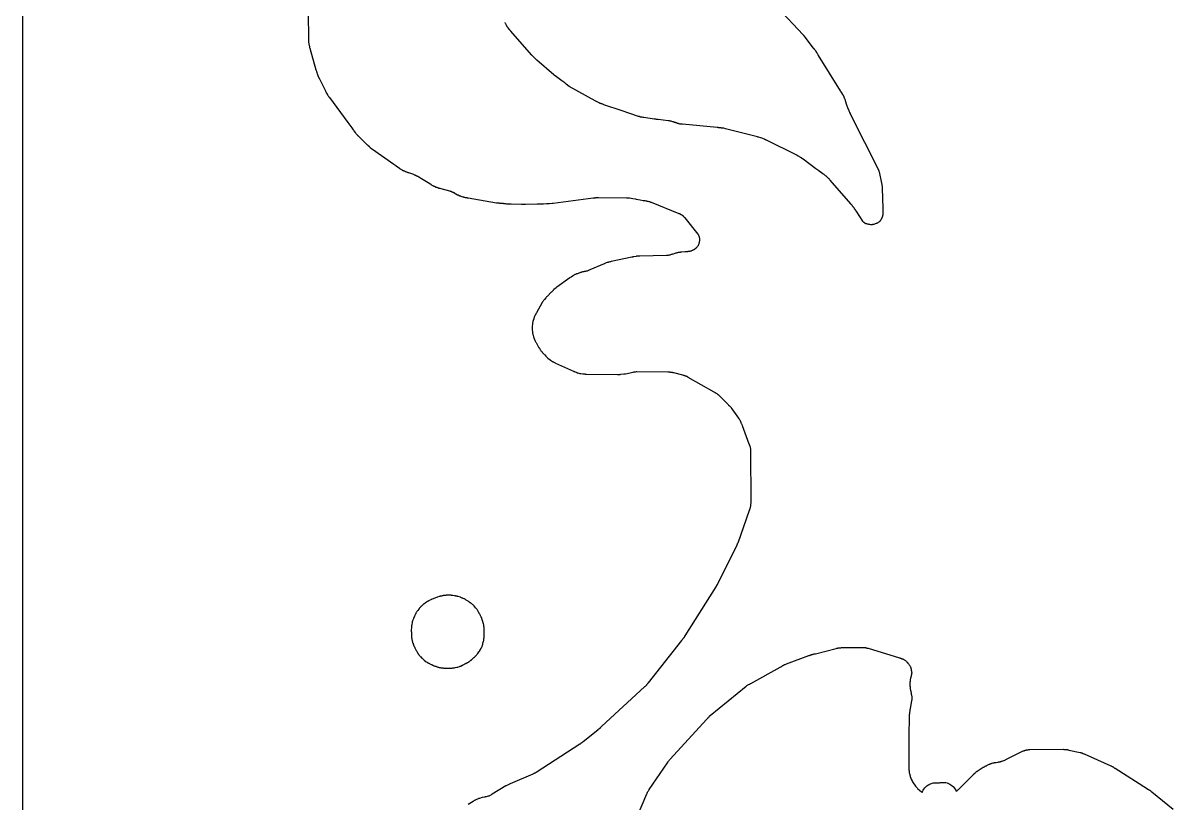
# Model space of a CAD drawing. Header units: millimetres. Extents: x 0 to 300, y 0 to 300.
# Drawn here: x -0.1 to 96.9, y 84.2 to 150 of the extents above; entities that cross this region are included whole.
import ezdxf

# ---------------------------------------------------------------- set-up
doc = ezdxf.new("R2010")
doc.units = ezdxf.units.MM
doc.layers.add('CUT', color=7, linetype='CONTINUOUS')

msp = doc.modelspace()

# ---------------------------------------------------------------- linework, layer by layer
at = {"layer": 'CUT'}
for points in [[(-0.05, 0.57), (-0.05, 299.43)], [(63.57, 151.3), (65.72, 148.99), (65.73, 148.98), (65.74, 148.98), (65.74, 148.97), (65.75, 148.96), (65.76, 148.95), (65.77, 148.95), (65.78, 148.94), (65.78, 148.93), (65.78, 148.92), (65.79, 148.92), (65.79, 148.91), (65.8, 148.91), (65.8, 148.9), (65.81, 148.89), (65.82, 148.88), (65.82, 148.87), (65.84, 148.85), (65.85, 148.84), (65.87, 148.81), (66.57, 147.89), (66.58, 147.89), (66.6, 147.86), (66.62, 147.84), (66.63, 147.83), (66.63, 147.82), (66.64, 147.81), (66.65, 147.81), (66.66, 147.8), (66.68, 147.77), (66.7, 147.74), (66.73, 147.7), (66.74, 147.69), (66.74, 147.68), (66.75, 147.67), (66.76, 147.66), (66.76, 147.65), (66.77, 147.64), (66.78, 147.63), (66.78, 147.62), (66.79, 147.6), (66.8, 147.6), (66.81, 147.59), (66.82, 147.57), (66.82, 147.56), (66.83, 147.55), (66.85, 147.52), (66.86, 147.49), (66.87, 147.49), (66.89, 147.47), (66.89, 147.46), (66.91, 147.44), (66.92, 147.41), (66.93, 147.39), (66.96, 147.33), (66.97, 147.31), (67, 147.26), (68.84, 144.29), (68.89, 144.21), (68.91, 144.18), (68.96, 144.1), (69.04, 143.97), (69.05, 143.96), (69.07, 143.93), (69.08, 143.92), (69.08, 143.91), (69.09, 143.89), (69.09, 143.88), (69.1, 143.86), (69.11, 143.85), (69.12, 143.84), (69.13, 143.82), (69.14, 143.8), (69.15, 143.77), (69.16, 143.75), (69.16, 143.74), (69.17, 143.72), (69.18, 143.71), (69.18, 143.7), (69.18, 143.69), (69.19, 143.68), (69.19, 143.67), (69.19, 143.66), (69.2, 143.64), (69.21, 143.62), (69.23, 143.58), (69.36, 143.19), (69.49, 142.8), (69.5, 142.79), (69.51, 142.77), (69.51, 142.76), (69.52, 142.74), (69.53, 142.71), (69.54, 142.69), (69.55, 142.67), (69.55, 142.65), (69.56, 142.64), (69.56, 142.63), (69.57, 142.62), (69.58, 142.59), (69.6, 142.54), (69.62, 142.48), (69.64, 142.46), (69.64, 142.45), (69.67, 142.38), (69.68, 142.35), (72.09, 137.55), (72.1, 137.53), (72.1, 137.52), (72.1, 137.51), (72.12, 137.46), (72.33, 136.49), (72.34, 136.44), (72.34, 136.43), (72.34, 136.37), (72.35, 136.3), (72.37, 136.25), (72.37, 136.24), (72.37, 136.21), (72.38, 136.12), (72.38, 136.08), (72.38, 136.06), (72.43, 134.35), (72.43, 134.23), (72.43, 134.18), (72.44, 134.09), (72.44, 133.92), (72.43, 133.83), (72.43, 133.79), (72.42, 133.77), (72.42, 133.74), (72.41, 133.72), (72.41, 133.71), (72.41, 133.7), (72.4, 133.68), (72.39, 133.65), (72.39, 133.64), (72.38, 133.63), (72.37, 133.62), (72.36, 133.6), (72.34, 133.55), (72.33, 133.53), (72.33, 133.52), (72.32, 133.49), (72.31, 133.48), (72.3, 133.46), (72.28, 133.42), (72.27, 133.4), (72.23, 133.33), (72.2, 133.29), (72.18, 133.28), (72.18, 133.27), (72.17, 133.26), (72.16, 133.25), (72.1, 133.21), (72.04, 133.16), (71.98, 133.13), (71.93, 133.11), (71.89, 133.09), (71.88, 133.08), (71.8, 133.05), (71.74, 133.02), (71.68, 133.01), (71.59, 132.99), (71.58, 132.99), (71.54, 132.98), (71.42, 132.98), (71.33, 132.99), (71.29, 132.99), (71.28, 132.99), (71.27, 133), (71.26, 133), (71.2, 133.02), (71.18, 133.02), (71.15, 133.03), (71.09, 133.05), (71.07, 133.05), (71.06, 133.06), (71.04, 133.06), (71.03, 133.06), (71.02, 133.06), (70.99, 133.07), (70.98, 133.08), (70.92, 133.12), (70.84, 133.18), (70.81, 133.21), (70.76, 133.25), (70.75, 133.26), (70.74, 133.27), (70.74, 133.28), (70.24, 134.07), (70.23, 134.08), (70.23, 134.09), (70.23, 134.1), (70.21, 134.11), (70.21, 134.12), (70.2, 134.12), (70.2, 134.13), (70.19, 134.14), (70.18, 134.16), (70.16, 134.19), (70.16, 134.2), (70.14, 134.22), (70.13, 134.22), (70.13, 134.23), (70.12, 134.24), (70.12, 134.25), (70.11, 134.25), (70.09, 134.3), (70.06, 134.33), (70.06, 134.34), (70.05, 134.34), (70.05, 134.35), (70.04, 134.36), (70.02, 134.41), (70.01, 134.41), (69.99, 134.43), (69.97, 134.45), (69.97, 134.46), (69.95, 134.48), (69.94, 134.49), (69.93, 134.5), (69.92, 134.51), (69.91, 134.52), (69.9, 134.53), (69.9, 134.54), (69.9, 134.55), (69.89, 134.56), (69.86, 134.61), (69.82, 134.66), (69.78, 134.7), (69.73, 134.74), (68, 136.73), (67.97, 136.78), (67.94, 136.82), (67.91, 136.84), (67.9, 136.85), (67.89, 136.86), (67.87, 136.88), (67.85, 136.89), (67.85, 136.9), (67.84, 136.91), (67.83, 136.92), (67.81, 136.94), (67.8, 136.95), (67.79, 136.95), (67.79, 136.96), (67.74, 137), (67.74, 137.01), (67.73, 137.02), (67.72, 137.02), (67.71, 137.03), (67.7, 137.04), (67.69, 137.05), (67.69, 137.06), (67.68, 137.07), (67.67, 137.08), (67.61, 137.12), (67.53, 137.18), (67.52, 137.18), (67.52, 137.19), (67.51, 137.2), (67.49, 137.21), (67.48, 137.21), (67.44, 137.24), (67.42, 137.25), (67.24, 137.38), (67.21, 137.4), (67.03, 137.53), (66.79, 137.71), (65.72, 138.51), (65.7, 138.52), (65.68, 138.53), (65.67, 138.54), (65.66, 138.54), (65.65, 138.55), (65.64, 138.56), (65.63, 138.57), (65.62, 138.58), (65.6, 138.59), (65.57, 138.62), (65.56, 138.62), (65.51, 138.66), (65.46, 138.69), (65.41, 138.71), (65.4, 138.72), (65.38, 138.73), (65.34, 138.76), (65.29, 138.78), (65.28, 138.78), (65.27, 138.79), (65.25, 138.8), (65.24, 138.8), (65.23, 138.81), (65.19, 138.84), (62.64, 140.11), (62.59, 140.13), (62.57, 140.14), (62.53, 140.15), (62.51, 140.16), (62.5, 140.16), (62.45, 140.19), (62.23, 140.28), (62.15, 140.31), (61.96, 140.36), (61.94, 140.37), (61.91, 140.38), (61.87, 140.39), (59.17, 141.08), (59.03, 141.12), (58.98, 141.13), (58.93, 141.14), (58.87, 141.14), (58.84, 141.14), (58.83, 141.14), (58.8, 141.15), (58.79, 141.15), (58.73, 141.16), (58.67, 141.16), (58.66, 141.16), (58.65, 141.16), (58.6, 141.17), (58.59, 141.17), (58.58, 141.17), (58.55, 141.18), (58.53, 141.18), (58.52, 141.18), (58.5, 141.18), (58.47, 141.19), (55.55, 141.46), (55.5, 141.46), (55.49, 141.46), (55.48, 141.46), (55.44, 141.47), (55.43, 141.47), (55.41, 141.47), (55.38, 141.47), (55.35, 141.48), (55.32, 141.48), (55.28, 141.49), (55.26, 141.49), (55.25, 141.49), (55.24, 141.5), (55.22, 141.5), (55.21, 141.5), (55.2, 141.51), (55.18, 141.51), (55.17, 141.51), (55.15, 141.52), (55.14, 141.52), (55.13, 141.52), (55.13, 141.53), (55.11, 141.53), (55.1, 141.54), (55.08, 141.55), (55.04, 141.56), (55.03, 141.57), (54.99, 141.58), (54.97, 141.59), (54.96, 141.59), (54.95, 141.6), (54.93, 141.6), (54.92, 141.6), (54.91, 141.61), (54.9, 141.61), (54.88, 141.62), (54.87, 141.62), (54.86, 141.62), (54.85, 141.63), (54.84, 141.63), (54.82, 141.63), (54.81, 141.64), (54.8, 141.64), (54.8, 141.65), (54.78, 141.65), (54.77, 141.65), (54.76, 141.65), (54.75, 141.65), (54.74, 141.66), (54.66, 141.69), (54.6, 141.71), (54.5, 141.73), (54.45, 141.74), (54.44, 141.74), (54.39, 141.75), (54.33, 141.75), (53.5, 141.86), (53.36, 141.87), (53.3, 141.88), (53.16, 141.9), (52.29, 142.02), (52.22, 142.04), (52.16, 142.05), (52.13, 142.05), (52.11, 142.05), (52.1, 142.05), (52.09, 142.05), (52.08, 142.05), (52.06, 142.06), (52.03, 142.07), (52.02, 142.07), (52.01, 142.07), (51.98, 142.08), (51.96, 142.09), (51.93, 142.1), (51.91, 142.11), (51.89, 142.11), (51.87, 142.12), (51.85, 142.12), (50.39, 142.61), (49.01, 143.07), (48.92, 143.1), (48.91, 143.1), (48.89, 143.12), (48.87, 143.13), (48.82, 143.15), (48.76, 143.17), (48.71, 143.18), (48.7, 143.18), (48.69, 143.18), (48.68, 143.19), (48.67, 143.19), (48.66, 143.2), (48.64, 143.21), (48.63, 143.21), (48.62, 143.22), (48.59, 143.23), (48.58, 143.23), (48.56, 143.24), (48.54, 143.25), (48.52, 143.26), (48.24, 143.4), (48.22, 143.41), (48.21, 143.42), (48.19, 143.43), (46, 144.65), (45.75, 144.84), (45.62, 144.94), (45.37, 145.12), (44.81, 145.55), (44.77, 145.58), (44.72, 145.62), (44.69, 145.64), (43.26, 146.87), (43.24, 146.89), (43.22, 146.91), (43.2, 146.93), (42.98, 147.15), (42.88, 147.25), (42.83, 147.3), (42.82, 147.31), (42.82, 147.32), (41.07, 149.31), (41.04, 149.34), (41.02, 149.36), (41.02, 149.37), (41.01, 149.39), (41, 149.4), (40.99, 149.4), (40.99, 149.41), (40.98, 149.42), (40.97, 149.43), (40.96, 149.44), (40.96, 149.45), (40.95, 149.46), (40.94, 149.47), (40.94, 149.48), (40.92, 149.49), (40.92, 149.5), (40.9, 149.53), (40.86, 149.57), (40.85, 149.58), (40.84, 149.59), (40.84, 149.6), (40.8, 149.65), (40.79, 149.67), (40.78, 149.68), (40.78, 149.69), (40.77, 149.7), (40.76, 149.72), (40.75, 149.74), (40.74, 149.75), (40.73, 149.78), (40.72, 149.79), (40.71, 149.8), (40.71, 149.81), (40.69, 149.84), (40.68, 149.85), (40.66, 149.89), (40.66, 149.9), (40.65, 149.91), (40.65, 149.92), (40.65, 149.93), (40.64, 149.95), (40.63, 149.96), (40.61, 150), (40.6, 150.03)], [(23.98, 150.81), (24.01, 148.65), (24.01, 148.57), (24.01, 148.51), (24.02, 148.45), (24.03, 148.4), (24.06, 148.2), (24.07, 148.15), (24.07, 148.14), (24.08, 148.09), (24.09, 148.04), (24.1, 148.01), (24.1, 147.97), (24.11, 147.92), (24.12, 147.87), (24.65, 146.04), (24.67, 145.99), (24.67, 145.98), (24.68, 145.95), (24.68, 145.92), (24.69, 145.9), (24.7, 145.89), (24.7, 145.88), (24.71, 145.86), (24.71, 145.84), (24.72, 145.79), (24.74, 145.74), (24.74, 145.73), (24.75, 145.72), (24.75, 145.71), (24.75, 145.7), (24.76, 145.69), (24.77, 145.69), (24.77, 145.68), (24.77, 145.66), (24.77, 145.65), (24.78, 145.64), (24.78, 145.63), (24.79, 145.6), (24.8, 145.59), (24.8, 145.58), (24.81, 145.55), (24.83, 145.51), (24.84, 145.5), (24.84, 145.49), (24.86, 145.45), (24.86, 145.44), (24.87, 145.42), (24.88, 145.4), (24.88, 145.39), (24.9, 145.35), (24.91, 145.34), (25.41, 144.33), (25.44, 144.27), (25.44, 144.26), (25.48, 144.18), (25.5, 144.15), (25.52, 144.12), (25.54, 144.09), (25.6, 143.99), (25.61, 143.97), (25.62, 143.95), (25.63, 143.94), (25.66, 143.88), (25.7, 143.83), (25.71, 143.83), (25.71, 143.82), (25.71, 143.81), (25.74, 143.77), (25.78, 143.71), (27.34, 141.61), (27.59, 141.27), (27.68, 141.15), (27.74, 141.07), (27.79, 140.99), (27.8, 140.97), (27.85, 140.91), (27.85, 140.9), (27.94, 140.77), (27.97, 140.73), (28.01, 140.67), (28.04, 140.65), (28.05, 140.64), (28.06, 140.63), (28.07, 140.62), (28.07, 140.61), (28.1, 140.59), (28.11, 140.57), (28.13, 140.55), (28.14, 140.54), (28.15, 140.53), (28.18, 140.51), (28.18, 140.5), (28.19, 140.5), (28.19, 140.49), (28.2, 140.49), (28.23, 140.46), (28.24, 140.45), (28.27, 140.43), (28.28, 140.41), (28.28, 140.4), (28.95, 139.75), (28.97, 139.73), (28.98, 139.73), (29.01, 139.7), (29.03, 139.68), (29.04, 139.67), (29.05, 139.65), (29.06, 139.65), (29.09, 139.63), (29.12, 139.6), (29.13, 139.59), (29.14, 139.57), (29.16, 139.56), (29.17, 139.55), (29.22, 139.5), (29.36, 139.38), (29.41, 139.35), (31.22, 138.09), (31.38, 137.97), (31.42, 137.94), (31.68, 137.75), (31.69, 137.75), (31.7, 137.74), (31.72, 137.73), (31.75, 137.71), (31.76, 137.7), (31.8, 137.67), (31.85, 137.64), (31.87, 137.63), (31.88, 137.62), (31.89, 137.62), (31.9, 137.61), (31.91, 137.6), (31.92, 137.6), (31.93, 137.59), (31.94, 137.59), (31.96, 137.58), (31.97, 137.58), (31.98, 137.57), (31.99, 137.57), (32.02, 137.56), (32.03, 137.55), (32.04, 137.55), (32.06, 137.53), (32.1, 137.52), (32.13, 137.5), (32.18, 137.48), (32.2, 137.47), (32.28, 137.44), (32.31, 137.43), (32.33, 137.42), (32.37, 137.41), (32.38, 137.4), (32.42, 137.39), (32.43, 137.39), (32.44, 137.39), (32.86, 137.25), (32.87, 137.24), (32.88, 137.24), (32.94, 137.2), (32.97, 137.19), (32.98, 137.19), (32.99, 137.18), (33.01, 137.17), (33.02, 137.17), (33.04, 137.16), (33.07, 137.14), (33.11, 137.13), (33.12, 137.12), (33.13, 137.12), (33.14, 137.12), (33.16, 137.11), (33.19, 137.09), (33.21, 137.08), (33.24, 137.07), (33.25, 137.07), (33.26, 137.06), (33.27, 137.05), (33.28, 137.04), (33.3, 137.03), (33.31, 137.03), (33.33, 137.02), (33.69, 136.8), (34.24, 136.46), (34.26, 136.44), (34.33, 136.4), (34.34, 136.39), (34.35, 136.38), (34.36, 136.38), (34.37, 136.37), (34.4, 136.34), (34.43, 136.32), (34.48, 136.29), (34.53, 136.27), (34.58, 136.26), (34.58, 136.25), (34.59, 136.25), (34.64, 136.23), (34.79, 136.16), (34.84, 136.15), (34.84, 136.14), (34.85, 136.14), (34.91, 136.12), (35.01, 136.08), (35.06, 136.07), (35.1, 136.06), (35.18, 136.04), (35.9, 135.85), (35.93, 135.84), (35.95, 135.83), (35.97, 135.82), (36, 135.81), (36.01, 135.81), (36.05, 135.8), (36.06, 135.79), (36.08, 135.78), (36.1, 135.77), (36.11, 135.77), (36.14, 135.76), (36.16, 135.74), (36.2, 135.73), (36.21, 135.72), (36.22, 135.72), (36.23, 135.71), (36.24, 135.71), (36.25, 135.71), (36.26, 135.7), (36.29, 135.69), (36.31, 135.68), (36.59, 135.52), (36.61, 135.51), (36.64, 135.5), (36.78, 135.43), (36.83, 135.41), (36.87, 135.39), (37.03, 135.35), (37.06, 135.34), (37.07, 135.33), (37.08, 135.33), (37.11, 135.32), (37.14, 135.31), (37.15, 135.31), (37.17, 135.3), (37.23, 135.28), (37.3, 135.27), (37.31, 135.27), (37.33, 135.27), (37.36, 135.27), (37.38, 135.27), (37.39, 135.27), (37.39, 135.26), (37.41, 135.25), (37.45, 135.25), (37.48, 135.25), (39.86, 134.84), (39.91, 134.83), (39.99, 134.82), (40.06, 134.82), (40.07, 134.82), (40.1, 134.82), (40.12, 134.81), (40.17, 134.8), (40.22, 134.79), (40.28, 134.79), (40.33, 134.79), (40.42, 134.79), (40.43, 134.79), (40.45, 134.78), (40.52, 134.77), (40.58, 134.77), (40.59, 134.77), (40.64, 134.77), (40.72, 134.76), (40.77, 134.76), (40.83, 134.76), (41.05, 134.76), (41.07, 134.76), (41.09, 134.76), (41.11, 134.76), (41.97, 134.72), (42, 134.72), (42.29, 134.72), (42.31, 134.72), (43.31, 134.75), (43.78, 134.75), (43.82, 134.75), (44.09, 134.77), (44.14, 134.77), (44.21, 134.77), (44.29, 134.78), (44.3, 134.78), (44.35, 134.78), (44.55, 134.8), (44.56, 134.8), (44.64, 134.81), (48.01, 135.25), (48.05, 135.25), (48.06, 135.25), (48.07, 135.26), (48.08, 135.26), (48.1, 135.26), (48.11, 135.26), (48.12, 135.26), (48.17, 135.26), (48.18, 135.26), (48.19, 135.26), (48.2, 135.26), (48.21, 135.26), (48.22, 135.26), (48.22, 135.27), (48.26, 135.27), (48.27, 135.27), (48.31, 135.27), (48.36, 135.27), (48.45, 135.28), (48.46, 135.28), (50.83, 135.25), (50.86, 135.25), (50.87, 135.25), (50.88, 135.25), (50.94, 135.25), (51.01, 135.24), (51.04, 135.24), (51.06, 135.24), (51.07, 135.24), (51.37, 135.19), (51.55, 135.16), (51.64, 135.14), (51.98, 135.08), (52.22, 135.04), (52.28, 135.03), (52.29, 135.03), (52.3, 135.03), (52.31, 135.03), (52.32, 135.03), (52.33, 135.02), (52.34, 135.02), (52.35, 135.02), (52.37, 135.02), (52.47, 135), (52.48, 135), (52.49, 135), (52.53, 134.99), (52.54, 134.99), (52.55, 134.98), (52.56, 134.98), (52.57, 134.98), (52.58, 134.98), (52.62, 134.97), (52.64, 134.96), (52.72, 134.94), (52.74, 134.93), (52.77, 134.93), (52.81, 134.91), (52.86, 134.89), (52.9, 134.88), (55.23, 133.94), (55.24, 133.94), (55.28, 133.92), (55.31, 133.92), (55.32, 133.91), (55.33, 133.91), (55.34, 133.9), (55.35, 133.89), (55.36, 133.88), (55.38, 133.87), (55.4, 133.86), (55.41, 133.86), (55.44, 133.84), (55.45, 133.84), (55.46, 133.83), (55.48, 133.82), (55.49, 133.81), (55.5, 133.81), (55.51, 133.8), (55.52, 133.79), (55.54, 133.78), (55.56, 133.76), (55.57, 133.75), (55.59, 133.74), (55.62, 133.71), (55.64, 133.69), (55.7, 133.62), (55.75, 133.57), (55.76, 133.57), (55.75, 133.56), (56.85, 132.2), (56.87, 132.19), (56.87, 132.18), (56.9, 132.13), (56.91, 132.08), (56.93, 132.02), (56.94, 131.99), (56.96, 131.92), (56.97, 131.84), (56.98, 131.76), (56.98, 131.75), (56.97, 131.7), (56.97, 131.63), (56.97, 131.61), (56.97, 131.6), (56.96, 131.55), (56.96, 131.52), (56.96, 131.51), (56.95, 131.49), (56.95, 131.48), (56.95, 131.47), (56.93, 131.42), (56.93, 131.4), (56.93, 131.39), (56.92, 131.38), (56.92, 131.37), (56.92, 131.36), (56.9, 131.31), (56.9, 131.3), (56.9, 131.29), (56.87, 131.24), (56.86, 131.21), (56.85, 131.2), (56.81, 131.15), (56.81, 131.14), (56.79, 131.12), (56.76, 131.09), (56.76, 131.08), (56.74, 131.06), (56.73, 131.05), (56.72, 131.04), (56.7, 131.02), (56.69, 131.02), (56.68, 131), (56.63, 130.95), (56.62, 130.94), (56.6, 130.93), (56.58, 130.92), (56.57, 130.91), (56.56, 130.9), (56.55, 130.89), (56.54, 130.89), (56.53, 130.88), (56.51, 130.87), (56.48, 130.86), (56.47, 130.85), (56.46, 130.85), (56.44, 130.84), (56.43, 130.83), (56.41, 130.82), (56.4, 130.81), (56.38, 130.8), (56.37, 130.8), (56.3, 130.77), (56.28, 130.76), (56.23, 130.75), (56.18, 130.74), (56.16, 130.74), (56.13, 130.73), (56.1, 130.73), (56.07, 130.73), (56.01, 130.72), (55.97, 130.71), (55.93, 130.71), (55.87, 130.71), (55.8, 130.7), (55.78, 130.69), (55.46, 130.67), (55.41, 130.66), (55.39, 130.66), (55.36, 130.65), (55.35, 130.65), (55.31, 130.64), (55.25, 130.63), (55.23, 130.63), (55.22, 130.63), (55.17, 130.63), (55.12, 130.62), (55.06, 130.61), (55.01, 130.59), (55, 130.58), (54.97, 130.58), (54.91, 130.56), (54.77, 130.51), (54.73, 130.5), (54.72, 130.5), (54.71, 130.5), (54.7, 130.49), (54.66, 130.48), (54.61, 130.46), (54.6, 130.46), (54.59, 130.46), (54.55, 130.45), (54.54, 130.45), (54.48, 130.43), (54.47, 130.43), (54.45, 130.42), (54.4, 130.41), (54.39, 130.41), (54.35, 130.4), (54.32, 130.4), (54.26, 130.39), (54.24, 130.39), (54.23, 130.39), (54.21, 130.39), (51.96, 130.34), (51.91, 130.34), (51.84, 130.34), (51.75, 130.33), (51.66, 130.32), (51.64, 130.31), (51.45, 130.28), (51.42, 130.28), (51.37, 130.27), (51.36, 130.27), (51.32, 130.26), (51.29, 130.26), (49.53, 129.88), (49.47, 129.86), (49.43, 129.85), (49.34, 129.82), (49.32, 129.82), (49.27, 129.81), (49.21, 129.79), (49.12, 129.76), (49.07, 129.74), (49, 129.71), (48.97, 129.7), (48.95, 129.69), (47.75, 129.17), (47.69, 129.15), (47.66, 129.14), (47.65, 129.14), (47.63, 129.13), (47.58, 129.11), (47.52, 129.08), (47.51, 129.08), (47.5, 129.07), (47.49, 129.07), (47.44, 129.06), (47.43, 129.06), (47.38, 129.05), (47.36, 129.05), (47.33, 129.04), (47.3, 129.03), (47.27, 129.03), (47.23, 129.02), (47.22, 129.02), (47.2, 129.02), (47.18, 129.01), (47.17, 129.01), (47.14, 129), (47.12, 129), (47.06, 128.98), (47.04, 128.97), (47.01, 128.96), (46.95, 128.95), (46.89, 128.93), (46.83, 128.91), (46.82, 128.9), (46.7, 128.85), (46.69, 128.85), (46.64, 128.84), (46.62, 128.83), (46.59, 128.82), (46.53, 128.8), (46.48, 128.78), (46.43, 128.75), (46.4, 128.73), (46.37, 128.71), (46.36, 128.7), (46.35, 128.69), (46.32, 128.67), (46.18, 128.58), (46.15, 128.57), (46.09, 128.54), (46.04, 128.51), (44.95, 127.72), (44.91, 127.69), (44.88, 127.65), (44.86, 127.64), (44.81, 127.6), (44.71, 127.52), (44.65, 127.46), (44.64, 127.45), (44.5, 127.31), (44.48, 127.29), (44.47, 127.29), (44.13, 126.94), (44.09, 126.9), (44.06, 126.85), (44.05, 126.84), (44.04, 126.82), (43.92, 126.69), (43.91, 126.68), (43.9, 126.66), (43.89, 126.65), (43.88, 126.64), (43.87, 126.63), (43.86, 126.62), (43.83, 126.6), (43.8, 126.54), (43.76, 126.49), (43.75, 126.47), (43.74, 126.44), (43.73, 126.43), (43.73, 126.42), (43.23, 125.55), (43.21, 125.52), (43.12, 125.34), (43.11, 125.31), (43.08, 125.27), (43.07, 125.25), (43.05, 125.2), (43.03, 125.14), (43.03, 125.13), (43.02, 125.09), (43.01, 125.04), (42.96, 124.9), (42.94, 124.83), (42.91, 124.67), (42.91, 124.65), (42.9, 124.63), (42.9, 124.62), (42.89, 124.56), (42.88, 124.46), (42.88, 124.4), (42.88, 124.17), (42.88, 124.13), (42.89, 123.96), (42.9, 123.88), (42.91, 123.83), (42.92, 123.78), (42.94, 123.73), (42.94, 123.72), (42.96, 123.68), (42.96, 123.67), (42.97, 123.66), (42.97, 123.65), (43, 123.53), (43.01, 123.49), (43.02, 123.44), (43.07, 123.3), (43.09, 123.25), (43.11, 123.22), (43.12, 123.2), (43.14, 123.16), (43.17, 123.11), (43.21, 123.06), (43.21, 123.05), (43.42, 122.66), (43.43, 122.65), (43.43, 122.64), (43.44, 122.62), (43.45, 122.61), (43.45, 122.6), (43.48, 122.56), (43.54, 122.46), (43.55, 122.44), (43.57, 122.41), (43.61, 122.36), (43.65, 122.33), (43.65, 122.32), (43.67, 122.3), (43.69, 122.28), (43.71, 122.25), (43.76, 122.19), (43.8, 122.15), (43.81, 122.15), (43.81, 122.14), (43.83, 122.12), (43.85, 122.1), (43.88, 122.05), (43.93, 122), (44.03, 121.9), (44.04, 121.89), (44.13, 121.8), (44.15, 121.78), (44.2, 121.73), (44.38, 121.59), (44.43, 121.55), (44.59, 121.45), (44.6, 121.45), (44.63, 121.43), (44.64, 121.42), (44.66, 121.41), (44.7, 121.38), (44.75, 121.36), (44.81, 121.34), (44.81, 121.33), (44.83, 121.32), (44.85, 121.31), (46.36, 120.63), (46.37, 120.62), (46.4, 120.61), (46.43, 120.6), (46.46, 120.59), (46.49, 120.58), (46.58, 120.55), (46.6, 120.54), (46.62, 120.53), (46.63, 120.52), (46.68, 120.5), (46.73, 120.49), (46.81, 120.47), (46.89, 120.45), (46.96, 120.45), (46.97, 120.45), (46.99, 120.45), (47.16, 120.42), (47.18, 120.42), (47.2, 120.41), (47.25, 120.41), (47.27, 120.41), (47.31, 120.4), (47.35, 120.39), (47.4, 120.39), (47.46, 120.39), (50.07, 120.35), (50.11, 120.35), (50.26, 120.36), (50.27, 120.36), (50.29, 120.36), (50.35, 120.37), (50.59, 120.4), (50.62, 120.4), (50.69, 120.4), (50.75, 120.41), (51.4, 120.56), (51.45, 120.57), (51.5, 120.58), (51.52, 120.58), (51.54, 120.59), (51.59, 120.59), (51.66, 120.6), (51.69, 120.6), (51.71, 120.6), (54.31, 120.58), (54.38, 120.57), (54.44, 120.57), (54.47, 120.57), (54.53, 120.56), (54.58, 120.55), (54.63, 120.54), (54.68, 120.54), (54.69, 120.54), (54.72, 120.53), (54.74, 120.52), (54.8, 120.51), (55.54, 120.33), (55.61, 120.31), (55.62, 120.31), (55.64, 120.3), (55.65, 120.3), (55.66, 120.29), (55.67, 120.29), (55.68, 120.29), (55.69, 120.28), (55.7, 120.28), (55.71, 120.28), (55.75, 120.26), (55.76, 120.26), (55.77, 120.26), (55.78, 120.25), (55.79, 120.25), (55.83, 120.23), (55.84, 120.23), (55.86, 120.23), (55.87, 120.22), (55.88, 120.22), (55.9, 120.2), (55.95, 120.17), (55.96, 120.17), (55.98, 120.16), (56, 120.14), (56.01, 120.14), (58.18, 118.9), (58.25, 118.86), (58.26, 118.86), (58.27, 118.84), (58.31, 118.83), (58.32, 118.82), (58.34, 118.81), (58.35, 118.8), (58.37, 118.79), (58.38, 118.78), (58.4, 118.77), (58.45, 118.74), (58.5, 118.7), (58.51, 118.69), (58.52, 118.67), (58.53, 118.68), (58.53, 118.67), (58.54, 118.66), (58.57, 118.63), (59.39, 117.81), (59.44, 117.76), (59.51, 117.7), (59.54, 117.68), (59.57, 117.65), (59.58, 117.64), (59.59, 117.63), (59.61, 117.61), (59.61, 117.6), (59.62, 117.6), (59.63, 117.59), (59.63, 117.58), (59.64, 117.57), (59.65, 117.56), (59.65, 117.55), (59.67, 117.51), (59.69, 117.49), (59.7, 117.46), (60.28, 116.66), (60.31, 116.63), (60.31, 116.62), (60.33, 116.61), (60.34, 116.59), (60.38, 116.53), (60.38, 116.52), (60.43, 116.4), (60.43, 116.39), (60.48, 116.29), (60.5, 116.26), (60.5, 116.23), (60.52, 116.18), (60.54, 116.13), (60.57, 116.07), (60.58, 116.05), (61.15, 114.5), (61.16, 114.47), (61.18, 114.43), (61.19, 114.4), (61.2, 114.38), (61.2, 114.37), (61.22, 114.34), (61.22, 114.33), (61.23, 114.3), (61.24, 114.26), (61.25, 114.24), (61.25, 114.22), (61.25, 114.21), (61.26, 114.19), (61.27, 114.05), (61.27, 114.03), (61.3, 109.48), (61.3, 109.46), (61.29, 109.41), (61.29, 109.34), (61.28, 109.3), (61.28, 109.26), (61.28, 109.24), (61.28, 109.23), (61.26, 109.17), (61.26, 109.16), (61.25, 109.14), (61.24, 109.1), (61.23, 109.07), (61.22, 109.02), (61.17, 108.88), (60.21, 106.14), (60.2, 106.14), (60.17, 106.06), (60.17, 106.05), (60.15, 106.01), (60.14, 105.98), (60.13, 105.95), (60.12, 105.93), (60.11, 105.89), (60.08, 105.83), (58.51, 102.71), (58.5, 102.7), (58.49, 102.68), (58.47, 102.65), (58.42, 102.56), (58.42, 102.55), (58.41, 102.54), (58.4, 102.52), (58.39, 102.48), (58.35, 102.43), (55.75, 98.31), (55.73, 98.28), (55.71, 98.24), (55.7, 98.23), (55.7, 98.22), (55.69, 98.21), (55.69, 98.2), (55.68, 98.19), (55.68, 98.18), (55.67, 98.18), (55.67, 98.17), (55.66, 98.16), (55.66, 98.15), (55.65, 98.14), (55.64, 98.13), (55.64, 98.12), (55.63, 98.12), (55.63, 98.11), (55.61, 98.09), (55.61, 98.08), (55.57, 98.03), (55.56, 98.02), (55.52, 97.98), (55.51, 97.96), (55.48, 97.93), (55.46, 97.91), (52.65, 94.34), (52.61, 94.29), (52.59, 94.27), (52.55, 94.21), (52.54, 94.2), (52.51, 94.15), (52.49, 94.14), (52.49, 94.13), (52.43, 94.07), (52.44, 94.07), (52.41, 94.04), (52.4, 94.04), (52.35, 94), (48.74, 90.69), (48.73, 90.67), (48.7, 90.64), (48.66, 90.61), (48.63, 90.57), (48.61, 90.54), (48.61, 90.53), (48.57, 90.5), (48.5, 90.44), (48.49, 90.43), (48.41, 90.37), (48.4, 90.36), (47.17, 89.38), (47.12, 89.33), (47.11, 89.33), (47.09, 89.31), (47.05, 89.28), (46.99, 89.24), (46.97, 89.22), (46.95, 89.21), (46.95, 89.2), (46.94, 89.2), (46.91, 89.18), (46.89, 89.16), (43.2, 86.78), (43.18, 86.77), (43.16, 86.76), (43.13, 86.74), (43.1, 86.73), (43.08, 86.72), (43.04, 86.7), (43.03, 86.7), (43.01, 86.69), (42.99, 86.67), (42.94, 86.65), (41.03, 85.83), (41, 85.82), (40.97, 85.8), (40.9, 85.77), (40.86, 85.75), (40.69, 85.66), (40.66, 85.65), (39.5, 84.96), (39.46, 84.93), (39.42, 84.9), (39.41, 84.89), (39.4, 84.88), (39.33, 84.84), (39.27, 84.81), (39.23, 84.79), (39.17, 84.78), (39.09, 84.76), (38.99, 84.74), (38.96, 84.73), (38.94, 84.73), (38.92, 84.72), (38.89, 84.71), (38.87, 84.71), (38.66, 84.67), (38.58, 84.65), (38.43, 84.6), (38.41, 84.59), (38.4, 84.59), (38.36, 84.58), (38.35, 84.57), (38.31, 84.56), (38.12, 84.47), (38.11, 84.46), (38.05, 84.44), (38, 84.42), (37.95, 84.39), (37.93, 84.37), (37.9, 84.35), (37.47, 84.08)], [(51.75, 83.13), (52.54, 84.99), (52.56, 85.01), (52.57, 85.05), (52.6, 85.12), (52.64, 85.17), (52.66, 85.2), (52.69, 85.24), (52.72, 85.29), (52.72, 85.3), (52.73, 85.31), (52.74, 85.32), (52.74, 85.33), (52.75, 85.34), (54.29, 87.6), (54.33, 87.67), (54.34, 87.69), (54.37, 87.74), (54.39, 87.77), (54.42, 87.81), (54.46, 87.85), (54.47, 87.87), (54.49, 87.89), (54.5, 87.9), (54.52, 87.91), (57.56, 91.24), (57.6, 91.27), (57.66, 91.34), (57.7, 91.4), (57.72, 91.42), (57.72, 91.43), (57.74, 91.45), (57.75, 91.46), (57.79, 91.49), (57.82, 91.53), (57.83, 91.55), (57.88, 91.59), (60.91, 94.07), (60.98, 94.12), (61.03, 94.15), (61.06, 94.17), (61.11, 94.2), (61.12, 94.21), (61.14, 94.22), (61.2, 94.24), (61.28, 94.28), (61.3, 94.29), (63.79, 95.66), (63.83, 95.69), (63.86, 95.71), (63.92, 95.75), (63.97, 95.77), (64.02, 95.8), (64.04, 95.81), (64.07, 95.83), (64.09, 95.85), (64.14, 95.88), (64.15, 95.88), (64.16, 95.88), (64.21, 95.9), (64.26, 95.92), (64.31, 95.95), (66.2, 96.64), (66.25, 96.66), (66.26, 96.67), (66.28, 96.67), (66.33, 96.69), (66.36, 96.71), (66.37, 96.71), (66.39, 96.72), (66.42, 96.73), (66.43, 96.73), (66.44, 96.73), (66.49, 96.74), (66.5, 96.75), (66.53, 96.76), (66.54, 96.76), (66.55, 96.76), (66.57, 96.77), (66.59, 96.77), (66.6, 96.77), (66.65, 96.78), (66.7, 96.79), (66.75, 96.8), (68.49, 97.25), (68.51, 97.25), (68.55, 97.26), (68.58, 97.27), (68.59, 97.27), (68.61, 97.27), (68.64, 97.28), (68.67, 97.29), (68.69, 97.29), (68.71, 97.29), (68.73, 97.3), (68.75, 97.3), (68.8, 97.3), (68.88, 97.31), (68.89, 97.31), (68.96, 97.32), (68.97, 97.32), (70.69, 97.34), (70.76, 97.34), (70.79, 97.34), (70.87, 97.33), (70.88, 97.33), (70.91, 97.33), (70.94, 97.32), (70.97, 97.32), (70.99, 97.32), (71, 97.31), (71.01, 97.31), (71.02, 97.31), (71.04, 97.3), (71.05, 97.3), (71.06, 97.3), (71.08, 97.29), (71.09, 97.29), (71.1, 97.28), (71.11, 97.28), (71.12, 97.28), (71.13, 97.28), (71.15, 97.27), (71.16, 97.27), (71.18, 97.26), (71.2, 97.26), (73.84, 96.46), (73.86, 96.45), (73.89, 96.44), (73.9, 96.44), (73.92, 96.43), (73.93, 96.43), (73.94, 96.43), (73.95, 96.42), (73.96, 96.42), (73.97, 96.41), (73.99, 96.4), (74, 96.4), (74.02, 96.39), (74.03, 96.38), (74.04, 96.38), (74.06, 96.37), (74.08, 96.36), (74.1, 96.36), (74.11, 96.35), (74.13, 96.35), (74.14, 96.34), (74.15, 96.33), (74.17, 96.33), (74.2, 96.32), (74.22, 96.31), (74.25, 96.3), (74.29, 96.27), (74.34, 96.24), (74.38, 96.2), (74.41, 96.17), (74.44, 96.13), (74.47, 96.11), (74.48, 96.1), (74.49, 96.08), (74.49, 96.07), (74.51, 96.05), (74.53, 96.04), (74.53, 96.03), (74.54, 96.03), (74.55, 96.02), (74.55, 96.01), (74.57, 95.99), (74.58, 95.98), (74.58, 95.97), (74.62, 95.93), (74.62, 95.92), (74.63, 95.91), (74.65, 95.87), (74.66, 95.87), (74.67, 95.86), (74.68, 95.85), (74.7, 95.8), (74.73, 95.75), (74.74, 95.73), (74.76, 95.69), (74.79, 95.61), (74.8, 95.57), (74.82, 95.5), (74.82, 95.48), (74.83, 95.46), (74.83, 95.43), (74.84, 95.37), (74.85, 95.36), (74.85, 95.34), (74.86, 95.32), (74.86, 95.27), (74.87, 95.2), (74.87, 95.19), (74.87, 95.18), (74.87, 95.17), (74.87, 95.16), (74.87, 95.15), (74.86, 95.14), (74.86, 95.12), (74.86, 95.11), (74.85, 95.06), (74.85, 95.03), (74.85, 95.02), (74.84, 94.99), (74.84, 94.97), (74.83, 94.94), (74.83, 94.93), (74.82, 94.91), (74.82, 94.89), (74.81, 94.86), (74.81, 94.85), (74.8, 94.84), (74.8, 94.83), (74.79, 94.8), (74.78, 94.78), (74.77, 94.75), (74.77, 94.74), (74.77, 94.73), (74.76, 94.68), (74.75, 94.63), (74.75, 94.57), (74.75, 94.56), (74.74, 94.54), (74.74, 94.51), (74.73, 94.48), (74.73, 94.45), (74.73, 94.42), (74.72, 94.39), (74.72, 94.33), (74.72, 94.28), (74.72, 94.25), (74.72, 94.21), (74.72, 94.16), (74.72, 94.09), (74.73, 94.01), (74.73, 93.95), (74.73, 93.92), (74.74, 93.89), (74.74, 93.86), (74.75, 93.8), (74.76, 93.76), (74.77, 93.71), (74.78, 93.69), (74.78, 93.68), (74.79, 93.66), (74.79, 93.64), (74.79, 93.63), (74.79, 93.62), (74.79, 93.61), (74.8, 93.6), (74.8, 93.58), (74.8, 93.56), (74.82, 93.52), (74.82, 93.5), (74.83, 93.49), (74.83, 93.47), (74.83, 93.45), (74.83, 93.43), (74.84, 93.39), (74.84, 93.36), (74.85, 93.34), (74.86, 93.33), (74.86, 93.32), (74.86, 93.3), (74.86, 93.29), (74.86, 93.28), (74.87, 93.21), (74.87, 93.2), (74.88, 93.12), (74.88, 93.11), (74.88, 93.07), (74.88, 93.05), (74.88, 93.04), (74.88, 93), (74.88, 92.97), (74.88, 92.96), (74.87, 92.92), (74.87, 92.91), (74.87, 92.88), (74.86, 92.85), (74.73, 92.14), (74.72, 92.08), (74.71, 92), (74.69, 91.82), (74.69, 91.81), (74.68, 91.74), (74.67, 91.66), (74.67, 91.6), (74.67, 91.58), (74.67, 91.57), (74.66, 91.52), (74.66, 91.47), (74.66, 91.41), (74.64, 89.96), (74.63, 89.13), (74.63, 89.12), (74.63, 88.78), (74.63, 88.77), (74.63, 87.19), (74.63, 87.15), (74.64, 87.04), (74.64, 87.03), (74.64, 87), (74.64, 86.98), (74.65, 86.94), (74.67, 86.84), (74.67, 86.83), (74.67, 86.81), (74.67, 86.76), (74.69, 86.69), (74.74, 86.49), (74.74, 86.48), (74.74, 86.47), (74.75, 86.42), (74.76, 86.4), (74.77, 86.36), (74.78, 86.35), (74.78, 86.33), (74.79, 86.32), (74.8, 86.28), (74.81, 86.26), (74.82, 86.23), (74.82, 86.22), (74.83, 86.21), (74.87, 86.13), (74.89, 86.11), (74.89, 86.1), (74.9, 86.09), (74.9, 86.08), (74.91, 86.07), (74.91, 86.06), (74.91, 86.05), (74.95, 85.99), (75.04, 85.84), (75.07, 85.79), (75.2, 85.62), (75.22, 85.6), (75.32, 85.48), (75.36, 85.44), (75.4, 85.4), (75.52, 85.3), (75.54, 85.28), (75.71, 85.15), (75.76, 85.12), (75.77, 85.12), (75.79, 85.18), (75.84, 85.29), (75.9, 85.39), (75.97, 85.48), (76.05, 85.57), (76.14, 85.65), (76.23, 85.72), (76.24, 85.72), (76.33, 85.78), (76.34, 85.78), (76.44, 85.83), (76.55, 85.87), (76.67, 85.9), (76.78, 85.91), (76.9, 85.92), (76.96, 85.92), (77.05, 85.92), (77.13, 85.91), (77.21, 85.92), (77.26, 85.93), (77.38, 85.94), (77.5, 85.95), (77.51, 85.95), (77.53, 85.95), (77.63, 85.94), (77.65, 85.94), (77.75, 85.93), (77.76, 85.93), (77.86, 85.9), (77.87, 85.9), (77.97, 85.86), (77.98, 85.86), (78.08, 85.8), (78.18, 85.74), (78.28, 85.67), (78.37, 85.59), (78.45, 85.5), (78.52, 85.4), (78.58, 85.3), (78.62, 85.2), (78.63, 85.21), (78.71, 85.27), (78.72, 85.28), (78.77, 85.32), (78.81, 85.36), (78.92, 85.46), (80.09, 86.62), (80.09, 86.63), (80.18, 86.72), (80.22, 86.74), (80.24, 86.77), (80.25, 86.78), (80.26, 86.79), (80.28, 86.8), (80.32, 86.84), (80.34, 86.86), (80.35, 86.86), (80.38, 86.88), (80.4, 86.9), (80.91, 87.22), (80.92, 87.22), (80.96, 87.24), (80.99, 87.27), (81, 87.27), (81.01, 87.28), (81.02, 87.28), (81.03, 87.29), (81.04, 87.29), (81.05, 87.3), (81.07, 87.31), (81.09, 87.32), (81.13, 87.34), (81.15, 87.35), (81.16, 87.36), (81.17, 87.36), (81.2, 87.38), (81.24, 87.4), (81.41, 87.48), (81.45, 87.49), (81.47, 87.5), (81.51, 87.52), (81.52, 87.53), (81.54, 87.53), (81.58, 87.55), (81.59, 87.55), (81.62, 87.56), (81.64, 87.57), (81.65, 87.57), (81.66, 87.58), (81.73, 87.59), (81.75, 87.6), (81.77, 87.6), (81.79, 87.61), (81.81, 87.61), (81.83, 87.62), (81.84, 87.62), (81.85, 87.62), (81.86, 87.62), (81.88, 87.62), (81.94, 87.62), (81.99, 87.63), (82.15, 87.66), (82.19, 87.67), (82.23, 87.68), (82.25, 87.68), (82.29, 87.69), (82.32, 87.69), (82.34, 87.7), (82.36, 87.7), (82.38, 87.71), (82.41, 87.72), (82.42, 87.72), (82.45, 87.73), (82.46, 87.73), (82.63, 87.79), (82.66, 87.81), (82.78, 87.85), (82.82, 87.87), (82.87, 87.9), (84.16, 88.56), (84.21, 88.58), (84.28, 88.6), (84.33, 88.62), (84.34, 88.62), (84.35, 88.62), (84.39, 88.64), (84.4, 88.64), (84.45, 88.66), (84.46, 88.67), (84.49, 88.68), (84.5, 88.68), (84.51, 88.68), (84.54, 88.69), (84.56, 88.69), (84.6, 88.7), (84.61, 88.7), (84.63, 88.7), (84.69, 88.7), (84.75, 88.71), (84.77, 88.72), (84.78, 88.72), (84.84, 88.72), (87.63, 88.74), (87.7, 88.73), (87.76, 88.73), (87.82, 88.73), (87.91, 88.72), (87.97, 88.72), (88, 88.71), (88.02, 88.7), (88.07, 88.69), (88.11, 88.67), (89.08, 88.47), (89.09, 88.46), (89.1, 88.46), (89.12, 88.46), (89.15, 88.45), (89.16, 88.44), (89.2, 88.44), (89.21, 88.43), (89.22, 88.43), (89.23, 88.43), (89.24, 88.42), (89.25, 88.42), (89.27, 88.42), (89.28, 88.41), (89.3, 88.41), (89.31, 88.4), (89.34, 88.39), (89.39, 88.37), (89.4, 88.37), (89.41, 88.36), (91.66, 87.36), (91.68, 87.35), (91.72, 87.32), (91.76, 87.3), (91.79, 87.29), (91.81, 87.28), (91.83, 87.27), (91.85, 87.26), (91.86, 87.25), (91.88, 87.23), (91.91, 87.21), (91.92, 87.2), (91.94, 87.19), (91.98, 87.16), (92, 87.15), (92.02, 87.14), (94.74, 85.41), (94.76, 85.39), (94.82, 85.36), (94.83, 85.36), (94.85, 85.34), (94.86, 85.34), (94.87, 85.33), (94.88, 85.33), (94.88, 85.32), (94.89, 85.32), (94.9, 85.32), (94.91, 85.31), (94.92, 85.31), (94.93, 85.29), (94.94, 85.29), (94.95, 85.28), (95.01, 85.24), (95.02, 85.23), (95.03, 85.23), (95.04, 85.22), (95.06, 85.19), (95.07, 85.19), (95.11, 85.15), (96.9, 83.69)]]:
    msp.add_lwpolyline(points, dxfattribs=at)
msp.add_lwpolyline([(32.73, 98.03), (32.73, 98.02), (32.73, 98), (32.74, 97.99), (32.74, 97.98), (32.74, 97.97), (32.74, 97.96), (32.75, 97.93), (32.76, 97.9), (32.76, 97.89), (32.77, 97.87), (32.78, 97.82), (32.78, 97.81), (32.78, 97.8), (32.79, 97.76), (32.8, 97.74), (32.82, 97.7), (32.83, 97.68), (32.84, 97.65), (32.85, 97.6), (32.86, 97.57), (32.87, 97.54), (32.9, 97.47), (32.93, 97.41), (32.95, 97.37), (32.96, 97.35), (32.97, 97.34), (32.99, 97.29), (33.01, 97.25), (33.07, 97.13), (33.07, 97.12), (33.08, 97.1), (33.09, 97.09), (33.09, 97.08), (33.11, 97.04), (33.14, 96.99), (33.16, 96.96), (33.17, 96.95), (33.17, 96.94), (33.18, 96.93), (33.19, 96.92), (33.2, 96.91), (33.2, 96.9), (33.2, 96.89), (33.21, 96.89), (33.24, 96.84), (33.25, 96.82), (33.26, 96.8), (33.27, 96.79), (33.29, 96.76), (33.3, 96.75), (33.33, 96.71), (33.36, 96.68), (33.36, 96.67), (33.4, 96.62), (33.41, 96.61), (33.44, 96.58), (33.48, 96.53), (33.54, 96.46), (33.55, 96.45), (33.56, 96.45), (33.57, 96.44), (33.59, 96.42), (33.66, 96.36), (33.7, 96.32), (33.74, 96.28), (33.75, 96.27), (33.76, 96.27), (33.78, 96.26), (33.79, 96.25), (33.79, 96.24), (33.81, 96.23), (33.84, 96.2), (33.95, 96.13), (34.01, 96.09), (34.02, 96.08), (34.03, 96.07), (34.08, 96.04), (34.1, 96.03), (34.13, 96.01), (34.15, 96), (34.23, 95.97), (34.24, 95.96), (34.36, 95.9), (34.41, 95.88), (34.42, 95.88), (34.44, 95.87), (34.47, 95.86), (34.48, 95.85), (34.5, 95.84), (34.51, 95.83), (34.53, 95.82), (34.56, 95.81), (34.67, 95.76), (34.68, 95.76), (34.69, 95.76), (34.7, 95.75), (34.72, 95.74), (34.73, 95.74), (34.74, 95.74), (34.79, 95.73), (34.81, 95.72), (34.89, 95.69), (34.92, 95.68), (34.93, 95.68), (34.94, 95.67), (34.97, 95.66), (35.02, 95.65), (35.11, 95.63), (35.17, 95.62), (35.22, 95.61), (35.28, 95.6), (35.3, 95.6), (35.33, 95.6), (35.34, 95.6), (35.35, 95.6), (35.37, 95.6), (35.38, 95.6), (35.39, 95.59), (35.41, 95.59), (35.46, 95.59), (35.49, 95.59), (35.54, 95.59), (35.58, 95.59), (35.59, 95.59), (35.6, 95.59), (35.61, 95.58), (35.67, 95.58), (35.8, 95.58), (35.85, 95.58), (35.88, 95.58), (36.05, 95.59), (36.09, 95.59), (36.1, 95.59), (36.14, 95.59), (36.19, 95.6), (36.31, 95.62), (36.32, 95.62), (36.33, 95.62), (36.39, 95.63), (36.53, 95.66), (36.56, 95.67), (36.6, 95.68), (36.76, 95.73), (36.8, 95.74), (36.85, 95.76), (36.98, 95.83), (36.99, 95.84), (37.01, 95.85), (37.02, 95.85), (37.05, 95.86), (37.07, 95.87), (37.18, 95.93), (37.2, 95.94), (37.21, 95.95), (37.25, 95.97), (37.26, 95.97), (37.28, 95.98), (37.29, 95.98), (37.3, 95.99), (37.31, 96), (37.32, 96.01), (37.33, 96.01), (37.35, 96.02), (37.36, 96.03), (37.38, 96.04), (37.39, 96.04), (37.41, 96.05), (37.42, 96.05), (37.44, 96.06), (37.46, 96.07), (37.51, 96.1), (37.56, 96.14), (37.58, 96.15), (37.65, 96.2), (37.67, 96.22), (37.68, 96.23), (37.71, 96.25), (37.73, 96.26), (37.74, 96.27), (37.75, 96.28), (37.76, 96.29), (37.77, 96.29), (37.78, 96.3), (37.8, 96.32), (37.82, 96.34), (37.9, 96.42), (37.95, 96.47), (37.96, 96.47), (37.98, 96.49), (38.07, 96.58), (38.09, 96.6), (38.1, 96.61), (38.12, 96.63), (38.14, 96.65), (38.15, 96.66), (38.18, 96.69), (38.22, 96.73), (38.26, 96.78), (38.27, 96.79), (38.29, 96.82), (38.39, 96.95), (38.4, 96.97), (38.42, 97), (38.43, 97.01), (38.43, 97.02), (38.45, 97.05), (38.47, 97.08), (38.51, 97.15), (38.53, 97.18), (38.55, 97.21), (38.55, 97.22), (38.56, 97.23), (38.56, 97.24), (38.56, 97.25), (38.57, 97.26), (38.57, 97.27), (38.59, 97.29), (38.63, 97.37), (38.64, 97.38), (38.64, 97.39), (38.65, 97.42), (38.66, 97.44), (38.66, 97.46), (38.67, 97.48), (38.68, 97.49), (38.69, 97.52), (38.7, 97.56), (38.71, 97.58), (38.72, 97.63), (38.72, 97.64), (38.72, 97.65), (38.73, 97.69), (38.77, 97.85), (38.78, 97.87), (38.79, 97.91), (38.79, 97.92), (38.79, 97.93), (38.79, 97.97), (38.81, 98.1), (38.82, 98.11), (38.82, 98.13), (38.82, 98.14), (38.82, 98.15), (38.82, 98.16), (38.82, 98.17), (38.82, 98.19), (38.82, 98.2), (38.82, 98.23), (38.83, 98.24), (38.83, 98.25), (38.83, 98.27), (38.83, 98.31), (38.83, 98.35), (38.83, 98.37), (38.83, 98.4), (38.83, 98.64), (38.83, 98.8), (38.83, 98.82), (38.83, 98.85), (38.83, 98.92), (38.82, 98.93), (38.82, 98.94), (38.82, 98.95), (38.82, 98.96), (38.82, 98.99), (38.82, 99.01), (38.82, 99.02), (38.82, 99.03), (38.82, 99.04), (38.81, 99.06), (38.79, 99.23), (38.79, 99.24), (38.78, 99.29), (38.78, 99.3), (38.77, 99.31), (38.76, 99.35), (38.76, 99.36), (38.76, 99.37), (38.76, 99.39), (38.75, 99.39), (38.75, 99.41), (38.75, 99.42), (38.75, 99.43), (38.74, 99.45), (38.73, 99.47), (38.73, 99.48), (38.73, 99.49), (38.73, 99.51), (38.72, 99.51), (38.67, 99.67), (38.66, 99.69), (38.65, 99.72), (38.64, 99.74), (38.63, 99.76), (38.63, 99.77), (38.6, 99.85), (38.58, 99.89), (38.58, 99.9), (38.57, 99.91), (38.56, 99.93), (38.53, 100), (38.52, 100.03), (38.47, 100.13), (38.44, 100.18), (38.43, 100.19), (38.42, 100.2), (38.42, 100.21), (38.4, 100.23), (38.37, 100.29), (38.37, 100.3), (38.36, 100.32), (38.33, 100.38), (38.3, 100.42), (38.29, 100.43), (38.23, 100.52), (38.21, 100.55), (38.2, 100.57), (38.19, 100.58), (38.17, 100.59), (38.16, 100.61), (38.11, 100.67), (38.05, 100.75), (38.02, 100.77), (38.01, 100.79), (37.98, 100.83), (37.96, 100.85), (37.93, 100.88), (37.89, 100.92), (37.85, 100.96), (37.79, 101.01), (37.76, 101.03), (37.74, 101.04), (37.71, 101.07), (37.67, 101.1), (37.66, 101.1), (37.62, 101.13), (37.59, 101.15), (37.56, 101.17), (37.54, 101.18), (37.52, 101.2), (37.47, 101.23), (37.32, 101.31), (37.31, 101.32), (37.3, 101.33), (37.28, 101.34), (37.25, 101.37), (37.2, 101.4), (37.16, 101.42), (37.13, 101.43), (37.06, 101.46), (37.03, 101.48), (36.98, 101.5), (36.85, 101.55), (36.82, 101.56), (36.64, 101.62), (36.61, 101.63), (36.6, 101.63), (36.59, 101.63), (36.57, 101.64), (36.55, 101.65), (36.54, 101.65), (36.53, 101.65), (36.52, 101.65), (36.52, 101.66), (36.49, 101.66), (36.48, 101.66), (36.44, 101.67), (36.42, 101.68), (36.4, 101.68), (36.38, 101.68), (36.37, 101.69), (36.36, 101.69), (36.35, 101.69), (36.33, 101.69), (36.2, 101.71), (36.19, 101.71), (36.17, 101.72), (36.15, 101.72), (36.13, 101.72), (36.1, 101.72), (36.09, 101.72), (36.07, 101.72), (36.06, 101.72), (36.05, 101.73), (35.98, 101.73), (35.94, 101.73), (35.91, 101.73), (35.88, 101.73), (35.79, 101.73), (35.76, 101.73), (35.74, 101.73), (35.69, 101.73), (35.62, 101.73), (35.61, 101.72), (35.6, 101.72), (35.59, 101.72), (35.57, 101.72), (35.55, 101.72), (35.51, 101.72), (35.39, 101.7), (35.37, 101.7), (35.35, 101.69), (35.34, 101.69), (35.33, 101.69), (35.31, 101.69), (35.28, 101.68), (35.23, 101.67), (35.19, 101.66), (35.18, 101.66), (35.16, 101.66), (35.15, 101.65), (35.13, 101.65), (35.12, 101.65), (35.11, 101.64), (35.07, 101.63), (35.06, 101.63), (35.03, 101.62), (34.9, 101.58), (34.88, 101.57), (34.81, 101.55), (34.45, 101.41), (34.4, 101.39), (34.38, 101.38), (34.34, 101.36), (34.18, 101.28), (34.16, 101.27), (34.16, 101.26), (34.13, 101.25), (34.11, 101.24), (34.08, 101.22), (34.06, 101.21), (34.05, 101.21), (34.04, 101.2), (33.97, 101.16), (33.94, 101.14), (33.9, 101.12), (33.88, 101.1), (33.73, 100.99), (33.72, 100.98), (33.69, 100.96), (33.65, 100.93), (33.56, 100.85), (33.54, 100.82), (33.53, 100.81), (33.5, 100.78), (33.45, 100.74), (33.43, 100.7), (33.42, 100.69), (33.42, 100.68), (33.4, 100.67), (33.39, 100.66), (33.38, 100.65), (33.35, 100.62), (33.34, 100.6), (33.34, 100.59), (33.33, 100.58), (33.32, 100.57), (33.24, 100.45), (33.23, 100.44), (33.21, 100.42), (33.19, 100.4), (33.15, 100.35), (33.13, 100.32), (33.1, 100.28), (33.08, 100.23), (33.06, 100.18), (33.02, 100.11), (33, 100.07), (32.98, 100.03), (32.96, 99.98), (32.95, 99.95), (32.95, 99.94), (32.94, 99.93), (32.94, 99.92), (32.87, 99.76), (32.86, 99.75), (32.86, 99.74), (32.84, 99.69), (32.83, 99.68), (32.81, 99.63), (32.79, 99.58), (32.78, 99.55), (32.77, 99.52), (32.76, 99.47), (32.75, 99.42), (32.73, 99.3), (32.73, 99.29), (32.73, 99.28), (32.73, 99.27), (32.72, 99.26), (32.72, 99.25), (32.72, 99.24), (32.72, 99.23), (32.72, 99.22), (32.72, 99.21), (32.71, 99.2), (32.7, 99.13), (32.69, 99.07), (32.69, 99.02), (32.69, 99.01), (32.69, 98.98), (32.68, 98.82), (32.68, 98.79), (32.68, 98.77), (32.68, 98.72), (32.68, 98.68), (32.68, 98.66), (32.69, 98.64), (32.69, 98.56), (32.69, 98.48), (32.69, 98.45), (32.69, 98.44), (32.69, 98.39), (32.69, 98.36), (32.69, 98.31), (32.7, 98.29), (32.7, 98.28), (32.7, 98.26), (32.7, 98.23), (32.7, 98.21), (32.7, 98.18), (32.71, 98.14), (32.71, 98.13), (32.72, 98.12), (32.72, 98.1), (32.73, 98.06), (32.73, 98.04)], close=True, dxfattribs=at)

doc.saveas('drawing.dxf')
